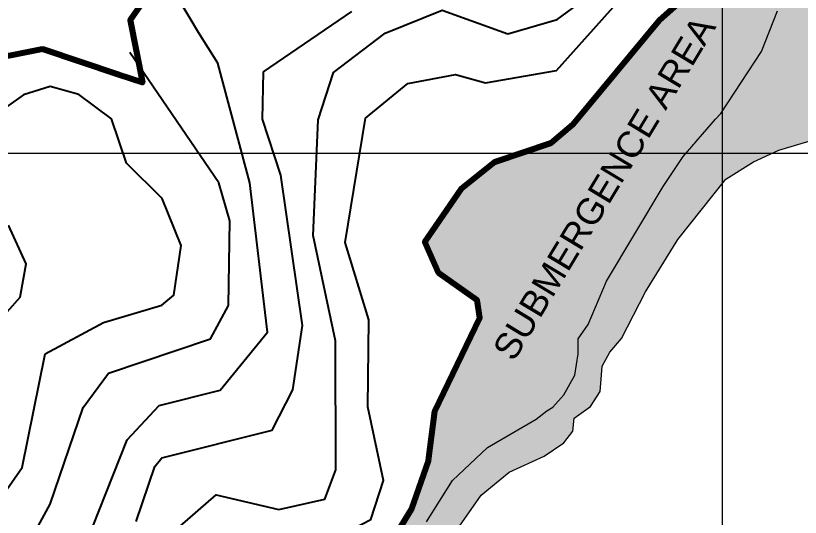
# Model space of a CAD drawing. Header units: metres. Extents: x 166708 to 226832, y 1503833 to 1555994.
# Drawn here: x 223047 to 224105, y 1548208 to 1548885 of the extents above; entities that cross this region are included whole.
import ezdxf

# ---------------------------------------------------------------- set-up
doc = ezdxf.new("R2010")
doc.units = ezdxf.units.M
doc.header["$MEASUREMENT"] = 0
for name, color, linetype in [('10 M CONTOUR', 20, 'Continuous'), ('2 M CONTOUR', 33, 'Continuous'), ('FINAL STAGE -2 BOUNDARY', 1, 'Continuous'), ('GRID', 8, 'Continuous')]:
    doc.layers.add(name, color=color, linetype=linetype)
doc.layers.add('Revised Grid', color=7, linetype='Continuous', lineweight=0)
doc.layers.add('STREAM', color=140, linetype='Continuous', lineweight=0)
doc.layers.add('SUBMERGENCE AREA', color=7, linetype='Continuous', lineweight=80, true_color=0x777c88)
doc.styles.get("Standard").update_dxf_attribs({"font": 'arial.ttf'})

msp = doc.modelspace()

# ---------------------------------------------------------------- hatches: boundary and pattern name
at = {"layer": 'STREAM'}
h = msp.add_hatch(color=256, dxfattribs=at)
h.dxf.hatch_style = 1
h.paths.add_polyline_path([(224700.37523, 1549114.95569), (224701.19894, 1549139.64324), (224717.67245, 1549171.73705), (224774.44602, 1549229.11191), (224807.59517, 1549292.03725), (224819.24722, 1549338.60245), (224689.35035, 1549377.97123), (224539.38164, 1549422.39049), (224366.48502, 1549700), (224354.63352, 1549700), (224474.46012, 1549507.60178), (224530.34472, 1549417.87131), (224540.6018, 1549414.83326), (224537.81628, 1549399.99078), (224531.11449, 1549364.28082), (224512.4984, 1549341.21812), (224500.28247, 1549329.80611), (224492.96261, 1549328.05096), (224487.69233, 1549331.85373), (224481.8365, 1549340.04447), (224475.1022, 1549339.75193), (224468.3679, 1549336.24163), (224464.56152, 1549332.4388), (224461.76562, 1549315.71672), (224454.10629, 1549293.93716), (224413.45922, 1549254.23166), (224376.00332, 1549227.70513), (224362.25365, 1549223.44192), (224355.14176, 1549213.9681), (224351.82287, 1549197.38899), (224343.28858, 1549177.96775), (224325.71609, 1549160.89119), (224284.2288, 1549132.3671), (224225.29644, 1549091.84886), (224151.59868, 1549027.98314), (224074.59164, 1548933.62745), (224074.59164, 1548891.86444), (224053.02851, 1548837.23712), (224000, 1548756.19201), (224000, 1548700), (224068.42161, 1548700), (224076.66249, 1548703.72458), (224144.19694, 1548724.0475), (224219.0545, 1548743.55755), (224306.29474, 1548796.65647), (224403.71499, 1548863.7245), (224439.73601, 1548883.35415), (224456.92775, 1548868.63193), (224469.20767, 1548869.44983), (224474.93825, 1548884.17205), (224489.67408, 1548917.70607), (224541.24956, 1548966.78027), (224585.06036, 1549017.02837), (224618.8311, 1549049.12217), (224636.95203, 1549049.12217), (224654.24925, 1549032.66383), (224671.54648, 1549016.20548), (224696.25682, 1549010.445), (224706.96463, 1549021.96589), (224714.37775, 1549043.36176), (224711.90675, 1549068.8722), (224705.31735, 1549087.79934)])
h.paths.add_polyline_path([(224351.0976, 1548827.50056), (224343.13267, 1548847.43555), (224381, 1548867), (224437.64091, 1548896.19672), (224343.13267, 1548847.43555)], flags=17)
h.paths.add_polyline_path([(224089.99652, 1548952.50284), (224092.84007, 1548955.987), (224140, 1548977)], flags=17)
h = msp.add_hatch(color=256, dxfattribs=at)
h.dxf.hatch_style = 1
h.paths.add_polyline_path([(223645.56976, 1548196.4396), (223675.11192, 1548238.33164), (223712.75434, 1548269.27469), (223759.92643, 1548291.17279), (223786.60961, 1548308.78651), (223798.44738, 1548324.49601), (223800.2568, 1548342.25617), (223822.50797, 1548357.80316), (223835.58572, 1548378.19544), (223836.84983, 1548394.93044), (223838.11407, 1548412.61273), (223848.54355, 1548431.24228), (223864.34592, 1548449.55604), (223896.75305, 1548512.8455), (223940.3642, 1548583.2683), (224000, 1548658.33558), (224000, 1548700), (223951.17151, 1548700), (223947.22317, 1548695.48082), (223920.61985, 1548654.97979), (223844.0233, 1548527.05773), (223819.07663, 1548468.64297), (223805.82368, 1548449.17138), (223805.82368, 1548428.9209), (223801.14625, 1548400.10296), (223786.3342, 1548373.62161), (223771.52201, 1548357.26543), (223763.46308, 1548351.98082), (223748.91419, 1548340.90931), (223683.35102, 1548302.81222), (223636.38313, 1548257.9278), (223600.98696, 1548202.16228), (223584.65027, 1548161.35828), (223577.16263, 1548106.9529), (223551.52362, 1547900.01786), (223546.15761, 1547828.79573), (223546.15761, 1547784.04826), (223549.2066, 1547700), (223593.57539, 1547700), (223597.7195, 1547782.81854), (223594.03928, 1547823.26305), (223603.85316, 1547902.92646), (223617.34699, 1547982.58988), (223629.29629, 1548078.26949), (223629.77558, 1548134.30847)])
h.paths.add_polyline_path([(224000, 1548756.19201), (223998.10292, 1548753.29264), (223990.96308, 1548745.54444), (223951.17151, 1548700), (224000, 1548700)], flags=17)
h.paths.add_polyline_path([(224042.48841, 1548688.27912), (224068.42161, 1548700), (224000, 1548700), (224000, 1548658.33558), (224005.0597, 1548664.70453)])
h.paths.add_polyline_path([(223674.66639, 1548260.83567), (224014.77903, 1548823.97652), (223930.61007, 1548874.81092), (223590.49743, 1548311.67007)], flags=9)
at = {"layer": 'SUBMERGENCE AREA', "lineweight": 13}
h = msp.add_hatch(dxfattribs=at)
h.set_pattern_fill('HONEY', color=256, scale=150)
h.set_pattern_definition([(0, (-9.037, -4.519), (28.125, 16.23797632), [18.75, -37.5]), (120, (-9.037, -4.519), (-28.125, 16.23797632), [18.75, -37.5]), (60, (-9.037, -4.519), (6e-15, 32.47595264), [-37.5, 18.75])])
h.paths.add_polyline_path([(224481.8365, 1549340.04447), (224487.69233, 1549331.85373), (224492.96261, 1549328.05096), (224500.28247, 1549329.80611), (224512.4984, 1549341.21812), (224531.11449, 1549364.28082), (224537.81628, 1549399.99078), (224540.6018, 1549414.83326), (224530.34472, 1549417.87131), (224474.46012, 1549507.60178), (224327.35989, 1549743.7916), (224324.76865, 1549783.23085), (224229.96308, 1549779.59307), (224204.31614, 1549728.06471), (224200.4621, 1549719.35853), (224199.00684, 1549704.61126), (224197.68095, 1549687.39157), (224201.21653, 1549669.7304), (224212.70683, 1549660.01674), (224218.89394, 1549650.74461), (224214.03272, 1549644.56315), (224214.03272, 1549633.96646), (224206.07775, 1549631.75881), (224180.88734, 1549645.00469), (224168.26023, 1549646.61518), (224102.46308, 1549497.98082), (224237.88008, 1549479.78882), (224312.26408, 1549516.31082), (224379.19608, 1549590.59082), (224418.54108, 1549569.88882), (224447.01908, 1549503.34082), (224437.22708, 1549471.53582), (224314.37408, 1549280.64082), (224102.37408, 1549047.01382), (223990.96308, 1548946.96612), (223915.40308, 1548879.11282), (223798.96408, 1548738.75582), (223769.17908, 1548713.62082), (223693.55408, 1548688.05782), (223648.53408, 1548651.94782), (223598.85708, 1548580.24082), (223617.32108, 1548538.29982), (223669.68808, 1548501.47082), (223673.29108, 1548477.51482), (223612.35908, 1548351.60082), (223604.04258, 1548285.27905), (223581.10237, 1548219.60592), (223517.07435, 1548115.05613), (223486.58508, 1548037.76882), (223507.27408, 1547815.59082), (223536.02408, 1547673.25382), (223550.52832, 1547569.92634), (223549.96308, 1547559.48082), (223565.31655, 1547557.86137), (223567.60668, 1547579.57328), (223556.53129, 1547645.40131), (223549.37054, 1547695.48082), (223548.90513, 1547698.73571), (223546.15761, 1547784.04826), (223545.46852, 1547829.48482), (223551.52362, 1547900.01786), (223563.85128, 1548003.33773), (223577.16263, 1548106.9529), (223584.65027, 1548161.35828), (223600.98696, 1548202.16228), (223636.38313, 1548257.9278), (223683.35102, 1548302.81222), (223748.91419, 1548340.90931), (223763.46308, 1548351.98082), (223771.52201, 1548357.26543), (223786.3342, 1548373.62161), (223801.14625, 1548400.10296), (223805.82368, 1548428.9209), (223805.82368, 1548449.17138), (223819.07663, 1548468.64297), (223844.0233, 1548527.05773), (223920.61985, 1548654.97979), (223947.22317, 1548695.48082), (223953.16276, 1548704.52329), (223998.10292, 1548753.29264), (224053.02851, 1548837.23712), (224074.59164, 1548891.86444), (224074.59164, 1548933.62745), (224151.59868, 1549027.98314), (224225.29644, 1549091.84886), (224284.2288, 1549132.3671), (224325.71609, 1549160.89119), (224343.28858, 1549177.96775), (224351.82287, 1549197.38899), (224355.14176, 1549213.9681), (224362.25365, 1549223.44192), (224376.00332, 1549227.70513), (224388.80468, 1549237.65255), (224413.45922, 1549254.23166), (224454.10629, 1549293.93716), (224461.76562, 1549315.71672), (224464.56152, 1549332.4388), (224468.3679, 1549336.24163), (224475.1022, 1549339.75193)])

# ---------------------------------------------------------------- linework, layer by layer
at = {"layer": '10 M CONTOUR', "color": 0}
msp.add_polyline3d([(223122.61569, 1548124.36632, -1039.86579), (223197.45944, 1548313.05208, -1039.86579), (223240.42069, 1548359.16857, -1039.86579), (223322.68769, 1548379.88432, -1039.86579), (223386.48597, 1548458.4479, -1039.86579), (223362.91369, 1548659.84432, -1039.86579), (223319.70589, 1548821.45458, -1039.86579), (223293.66569, 1548862.81432, -1039.86579), (223267.21369, 1548907.41132, -1039.86579)], dxfattribs=at)
at = {"layer": '2 M CONTOUR'}
for points in [[(223460.79855, 1547424.33697, -1045.86579), (223475.64728, 1547445.23512, -1045.86579), (223499.32869, 1547543.76232, -1045.86579), (223474.70969, 1547667.19532, -1045.86579), (223372.98069, 1547791.14132, -1045.86579), (223363.14769, 1547823.02632, -1045.86579), (223398.09969, 1547967.42132, -1045.86579), (223407.60923, 1548087.27289, -1045.86579), (223457.33817, 1548169.74683, -1045.86579), (223526.10469, 1548205.26532, -1045.86579), (223543.13869, 1548258.01132, -1045.86579), (223522.24569, 1548357.46732, -1045.86579), (223523.34269, 1548474.88532, -1045.86579), (223491.47069, 1548579.13832, -1045.86579), (223518.96115, 1548746.99801, -1045.86579), (223575.92083, 1548793.9094, -1045.86579), (223640.31469, 1548806.14713, -1045.86579), (223680.97769, 1548794.87532, -1045.86579), (223776.42769, 1548811.40532, -1045.86579), (223864.61969, 1548910.15932, -1045.86579), (223998.47069, 1549011.90532, -1045.86579), (224077.52769, 1549089.53932, -1045.86579), (224214.33269, 1549271.13932, -1045.86579)], [(223268.84069, 1548196.40432, -1043.86579), (223317.33969, 1548238.95432, -1043.86579), (223402.13121, 1548219.08087, -1043.86579), (223464.19569, 1548232.94232, -1043.86579), (223478.97416, 1548272.57106, -1043.86579), (223478.27069, 1548446.68432, -1043.86579), (223448.26569, 1548588.81132, -1043.86579), (223455.15169, 1548744.79832, -1043.86579), (223475.93069, 1548808.88432, -1043.86579), (223545.53669, 1548861.61332, -1043.86579), (223622.31869, 1548892.70832, -1043.86579), (223710.89069, 1548861.02532, -1043.86579), (223777.24369, 1548880.25232, -1043.86579), (223985.36769, 1549033.10232, -1043.86579)], [(223209.34369, 1548202.99132, -1041.86579), (223234.51569, 1548276.78632, -1041.86579), (223244.25769, 1548288.86732, -1041.86579), (223392.87769, 1548326.22332, -1041.86579), (223420.67969, 1548380.25232, -1041.86579), (223434.07569, 1548467.30532, -1041.86579), (223404.88869, 1548670.31932, -1041.86579), (223379.88869, 1548745.87332, -1041.86579), (223381.24369, 1548809.45832, -1041.86579), (223500.47769, 1548891.02632, -1041.86579)], [(222242.37375, 1547122.14996, -1037.86579), (222261.96769, 1547120.39232, -1037.86579), (222508.96969, 1547152.65332, -1037.86579), (222655.67469, 1547145.45332, -1037.86579), (222829.12169, 1547177.70632, -1037.86579), (222941.65169, 1547173.36532, -1037.86579), (223013.22469, 1547183.88432, -1037.86579), (223037.22869, 1547211.67532, -1037.86579), (223043.51169, 1547277.14632, -1037.86579), (223033.61969, 1547306.05732, -1037.86579), (222962.55169, 1547387.46232, -1037.86579), (222952.46936, 1547479.05521, -1037.86579), (223006.08669, 1547579.24346, -1037.86579), (223030.59169, 1547659.53832, -1037.86579), (223031.93304, 1548113.26049, -1037.86579), (223093.55869, 1548226.06832, -1037.86579), (223137.87969, 1548356.53132, -1037.86579), (223172.11769, 1548402.99632, -1037.86579), (223309.85469, 1548449.06332, -1037.86579), (223333.87769, 1548494.31732, -1037.86579), (223335.79469, 1548608.52032, -1037.86579), (223321.17569, 1548659.92032, -1037.86579), (223200.79916, 1548835.70486, -1037.86579)], [(222959.24094, 1548137.54454, -1035.86579), (223055.60369, 1548275.50132, -1035.86579), (223086.83769, 1548429.09932, -1035.86579), (223165.32669, 1548471.42832, -1035.86579), (223244.29569, 1548494.71832, -1035.86579), (223260.40569, 1548508.05632, -1035.86579), (223270.28669, 1548575.16232, -1035.86579), (223244.76469, 1548638.85332, -1035.86579), (223196.50169, 1548686.22332, -1035.86579), (223176.45869, 1548746.07032, -1035.86579), (223132.07669, 1548778.78132, -1035.86579), (223093.39569, 1548789.69032, -1035.86579), (223057.52269, 1548778.42232, -1035.86579), (222937.00269, 1548693.21932, -1035.86579)], [(222979.22269, 1548422.94032, -1033.86579), (223053.04569, 1548505.40432, -1033.86579), (223061.24769, 1548550.55932, -1033.86579), (223037.42069, 1548602.68532, -1033.86579)]]:
    msp.add_polyline3d(points, dxfattribs=at)
at = {"layer": 'FINAL STAGE -2 BOUNDARY', "lineweight": 80, "elevation": -1469.86579}
for points in [[(224108.64715, 1549497.41175), (224093.34413, 1549470.69477), (223921.79403, 1549097.39682), (223774.07527, 1549222.45659), (223702.66995, 1549247.6641), (223633.56026, 1549272.38879), (223503.24305, 1549272.38879), (223377.02695, 1548992.49682), (223377.59509, 1548934.38494), (223345.13599, 1548941.49921), (223298.04955, 1548951.81945), (223259.86031, 1548963.29564), (223201.61763, 1548879.0816), (223217.91251, 1548795.2577), (223186.08339, 1548805.60043), (223083.12483, 1548840.14265), (222994.44549, 1548822.67527)], [(223517.07435, 1548115.05613), (223581.10237, 1548219.60592), (223604.04258, 1548285.27905), (223612.35908, 1548351.60082), (223673.29108, 1548477.51482), (223669.68808, 1548501.47082), (223617.32108, 1548538.29982), (223598.85708, 1548580.24082), (223648.53408, 1548651.94782), (223693.55408, 1548688.05782), (223769.17908, 1548713.62082), (223798.96408, 1548738.75582), (223915.40308, 1548879.11282), (224006.37121, 1548960.80271)]]:
    msp.add_lwpolyline(points, dxfattribs=at)
at = {"layer": 'GRID', "linetype": 'Continuous', "lineweight": 0}
msp.add_line((224000, 1554102), (224000, 1546975.58718), dxfattribs=at)
at = {"layer": 'Revised Grid', "color": 252, "linetype": 'Continuous'}
for p, q in [((224000, 1555700), (224000, 1546975.58718)), ((219000, 1548700), (226560, 1548700))]:
    msp.add_line(p, q, dxfattribs=at)
at = {"layer": 'STREAM'}
msp.add_lwpolyline([(223645.56976, 1548196.4396), (223675.11192, 1548238.33164), (223712.75434, 1548269.27469), (223759.92643, 1548291.17279), (223786.60961, 1548308.78651), (223798.44738, 1548324.49601), (223800.2568, 1548342.25617), (223822.50797, 1548357.80316), (223835.58572, 1548378.19544), (223836.84983, 1548394.93044), (223838.11407, 1548412.61273), (223848.54355, 1548431.24228), (223864.34592, 1548449.55604), (223896.75305, 1548512.8455), (223940.3642, 1548583.2683), (224005.0597, 1548664.70453), (224042.48841, 1548688.27912), (224076.66249, 1548703.72458), (224144.19694, 1548724.0475)], dxfattribs=at)
at = {"layer": 'SUBMERGENCE AREA', "lineweight": 13}
for points in [[(223990.96308, 1548946.96612), (223915.40308, 1548879.11282), (223798.96408, 1548738.75582), (223769.17908, 1548713.62082), (223693.55408, 1548688.05782), (223648.53408, 1548651.94782), (223598.85708, 1548580.24082), (223617.32108, 1548538.29982), (223669.68808, 1548501.47082), (223673.29108, 1548477.51482), (223612.35908, 1548351.60082), (223604.04258, 1548285.27905), (223581.10237, 1548219.60592), (223517.07435, 1548115.05613)], [(223990.96308, 1548946.96612), (223915.40308, 1548879.11282), (223798.96408, 1548738.75582), (223769.17908, 1548713.62082), (223693.55408, 1548688.05782), (223648.53408, 1548651.94782), (223598.85708, 1548580.24082), (223617.32108, 1548538.29982), (223669.68808, 1548501.47082), (223673.29108, 1548477.51482), (223612.35908, 1548351.60082), (223604.04258, 1548285.27905), (223581.10237, 1548219.60592), (223517.07435, 1548115.05613)], [(223600.98696, 1548202.16228), (223636.38313, 1548257.9278), (223683.35102, 1548302.81222), (223748.91419, 1548340.90931), (223748.91419, 1548340.90931), (223763.46308, 1548351.98082), (223771.52201, 1548357.26543), (223771.52201, 1548357.26543), (223786.3342, 1548373.62161), (223801.14625, 1548400.10296), (223805.82368, 1548428.9209), (223805.82368, 1548449.17138), (223819.07663, 1548468.64297), (223844.0233, 1548527.05773), (223920.61985, 1548654.97979), (223947.22317, 1548695.48082), (223990.96308, 1548745.54444), (223998.10292, 1548753.29264), (224053.02851, 1548837.23712), (224074.59164, 1548891.86444)], [(223600.98696, 1548202.16228), (223636.38313, 1548257.9278), (223683.35102, 1548302.81222), (223748.91419, 1548340.90931), (223748.91419, 1548340.90931), (223763.46308, 1548351.98082), (223771.52201, 1548357.26543), (223771.52201, 1548357.26543), (223786.3342, 1548373.62161), (223801.14625, 1548400.10296), (223805.82368, 1548428.9209), (223805.82368, 1548449.17138), (223819.07663, 1548468.64297), (223844.0233, 1548527.05773), (223920.61985, 1548654.97979), (223947.22317, 1548695.48082), (223990.96308, 1548745.54444), (223998.10292, 1548753.29264), (224053.02851, 1548837.23712), (224074.59164, 1548891.86444)]]:
    msp.add_lwpolyline(points, dxfattribs=at)

# ---------------------------------------------------------------- texts
at = {"layer": 'SUBMERGENCE AREA', "color": 0, "linetype": 'Continuous'}
msp.add_text('SUBMERGENCE AREA', height=35, rotation=58.86984536, dxfattribs=at).set_placement((223718.80303, 1548417.13785))

doc.saveas('drawing.dxf')
